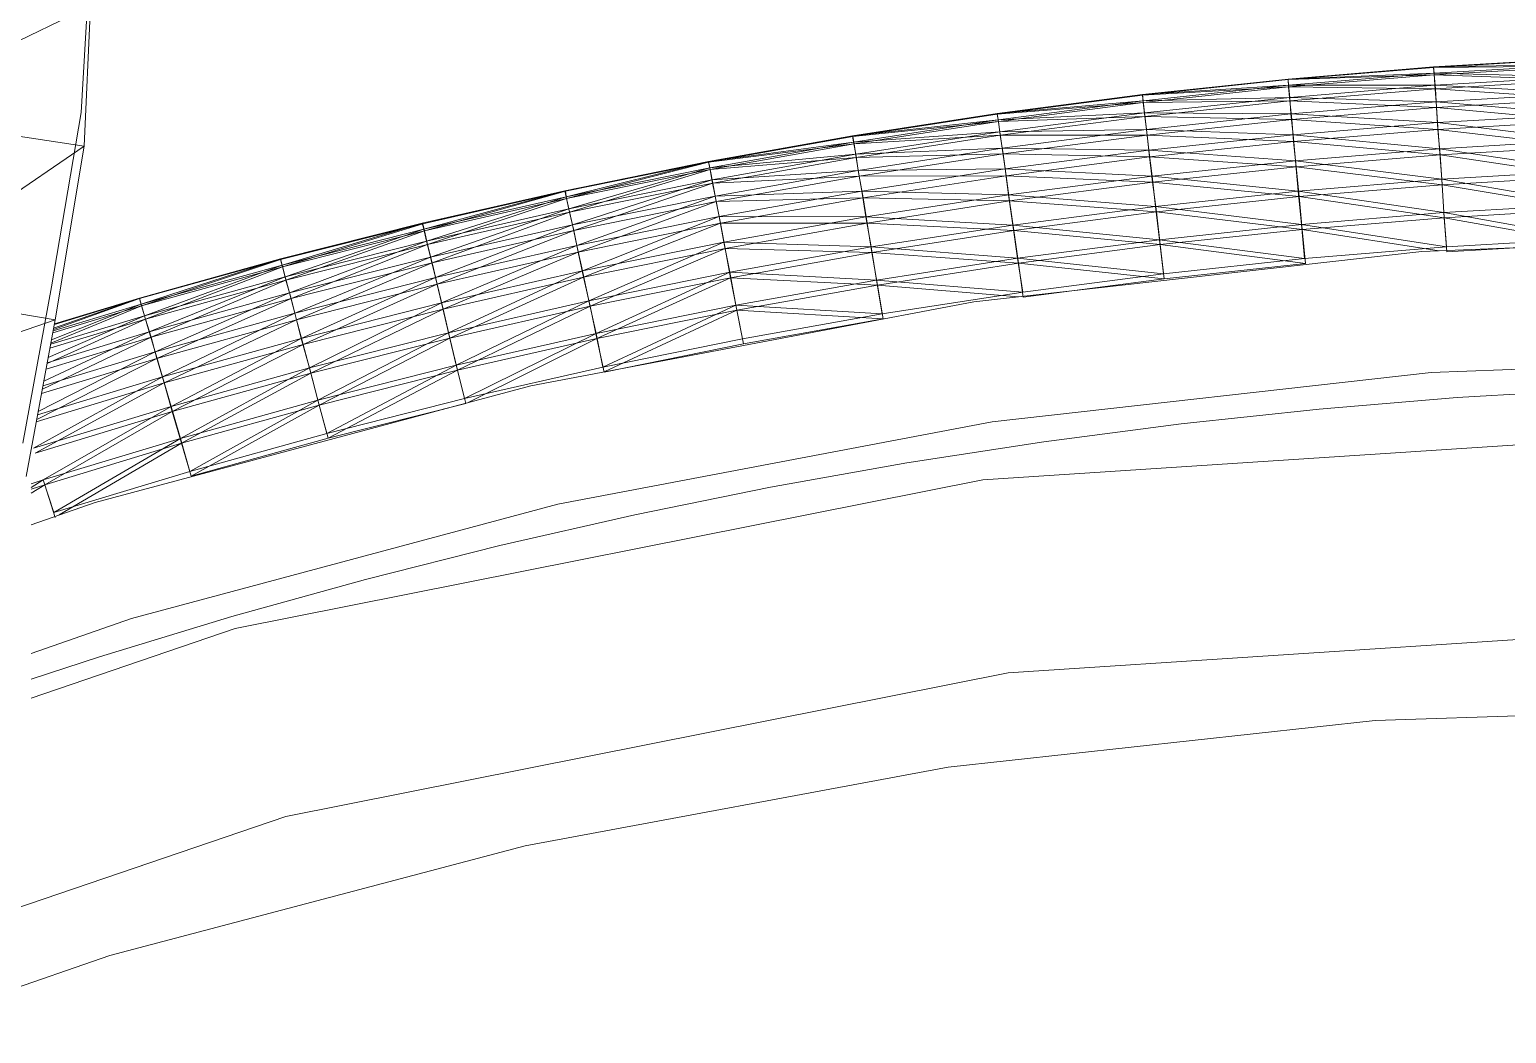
# Model space of a CAD drawing. Header units: millimetres. Extents: x -8546 to 211781, y -3000 to 31870.
# Drawn here: x -4469.49 to -4434.81, y 2778.39 to 2801.96 of the extents above; entities that cross this region are included whole.
import ezdxf

# ---------------------------------------------------------------- set-up
doc = ezdxf.new("R2010")
doc.units = ezdxf.units.MM
doc.layers.add('G-IMPT', color=8, linetype='Continuous', lineweight=9)
doc.layers.add('I-FURN', color=30, linetype='Continuous', lineweight=9)

# ---------------------------------------------------------------- blocks, each defined once
blk = doc.blocks.new('Artificial banana plant 1500mm - Family 4__C1-728657-Begane grond')
at = {"layer": 'G-IMPT'}
for p, q in [((-55.518, 143.131), (-55.328, 146.389)), ((-55.328, 146.389), (-55.518, 143.131)), ((-55.298, 145.626), (-60.558, 143.101)), ((-55.298, 145.626), (-60.558, 143.101)), ((-55.448, 142.346), (-55.298, 145.626)), ((-55.448, 142.346), (-55.298, 145.626)), ((-20.328, 144.407), (-23.758, 144.204)), ((-23.758, 144.204), (-20.328, 144.407)), ((-23.758, 144.192), (-20.328, 144.396)), ((-23.758, 144.204), (-20.328, 144.396)), ((-20.328, 144.396), (-23.758, 144.192)), ((-20.328, 144.396), (-23.758, 144.204)), ((-27.178, 143.919), (-23.758, 144.204)), ((-27.178, 143.919), (-23.758, 144.204)), ((-27.178, 143.919), (-23.758, 144.192)), ((-27.178, 143.907), (-23.758, 144.192)), ((-27.178, 143.907), (-23.758, 144.192)), ((-27.178, 143.919), (-23.758, 144.192)), ((-27.178, 143.919), (-23.748, 144.056)), ((-27.178, 143.919), (-23.748, 144.056)), ((-27.178, 143.907), (-23.748, 144.015)), ((-27.178, 143.907), (-23.748, 144.015)), ((-27.168, 143.772), (-23.748, 144.056)), ((-27.168, 143.772), (-23.748, 144.056)), ((-27.168, 143.732), (-23.748, 144.015)), ((-27.168, 143.732), (-23.748, 144.015)), ((-20.318, 144.26), (-23.758, 144.204)), ((-23.758, 144.204), (-20.318, 144.26)), ((-20.318, 144.219), (-23.758, 144.192)), ((-20.318, 144.219), (-23.758, 144.192)), ((-23.758, 144.192), (-23.758, 144.204)), ((-23.758, 144.204), (-23.748, 144.056)), ((-23.758, 144.192), (-23.758, 144.204)), ((-23.758, 144.204), (-23.748, 144.056)), ((-23.758, 144.192), (-23.748, 144.015)), ((-23.758, 144.192), (-23.748, 144.015)), ((-20.318, 144.26), (-23.748, 144.056)), ((-20.318, 144.26), (-23.748, 144.056)), ((-20.318, 144.219), (-23.748, 144.015)), ((-20.318, 144.219), (-23.748, 144.015)), ((-23.748, 144.056), (-20.308, 143.974)), ((-23.748, 144.056), (-23.728, 143.772)), ((-23.748, 144.056), (-23.728, 143.772)), ((-23.748, 144.056), (-20.308, 143.974)), ((-23.718, 143.69), (-23.748, 144.015)), ((-23.748, 144.015), (-20.298, 143.894)), ((-20.298, 143.894), (-23.748, 144.015)), ((-23.718, 143.69), (-23.748, 144.015)), ((-20.308, 143.974), (-23.728, 143.772)), ((-23.728, 143.772), (-20.308, 143.974)), ((-27.178, 143.919), (-30.598, 143.555)), ((-30.598, 143.555), (-27.178, 143.919)), ((-30.598, 143.543), (-27.178, 143.907)), ((-30.598, 143.555), (-27.178, 143.907)), ((-27.178, 143.907), (-30.598, 143.543)), ((-27.168, 143.772), (-30.598, 143.555)), ((-30.598, 143.555), (-27.168, 143.772)), ((-27.168, 143.732), (-30.598, 143.543)), ((-27.168, 143.732), (-30.598, 143.543)), ((-27.168, 143.772), (-30.578, 143.409)), ((-27.168, 143.772), (-30.578, 143.409)), ((-27.168, 143.732), (-30.578, 143.366)), ((-27.168, 143.732), (-30.578, 143.366)), ((-27.178, 143.919), (-27.168, 143.772)), ((-27.178, 143.919), (-27.178, 143.907)), ((-27.178, 143.907), (-27.178, 143.919)), ((-27.168, 143.772), (-27.178, 143.919)), ((-27.168, 143.732), (-27.178, 143.907)), ((-27.168, 143.732), (-27.178, 143.907)), ((-27.168, 143.772), (-27.138, 143.488)), ((-27.168, 143.772), (-23.728, 143.772)), ((-27.168, 143.772), (-27.138, 143.488)), ((-27.168, 143.772), (-23.728, 143.772)), ((-27.168, 143.732), (-27.138, 143.407)), ((-27.168, 143.732), (-23.718, 143.69)), ((-27.138, 143.407), (-27.168, 143.732)), ((-27.168, 143.732), (-23.718, 143.69)), ((-27.138, 143.488), (-23.728, 143.772)), ((-27.138, 143.488), (-23.728, 143.772)), ((-27.138, 143.407), (-23.718, 143.69)), ((-27.138, 143.407), (-23.718, 143.69)), ((-20.288, 143.586), (-23.728, 143.772)), ((-23.728, 143.772), (-23.698, 143.384)), ((-23.728, 143.772), (-20.288, 143.586)), ((-23.728, 143.772), (-23.698, 143.384)), ((-23.718, 143.69), (-20.298, 143.894)), ((-20.298, 143.894), (-23.718, 143.69)), ((-20.278, 143.451), (-23.718, 143.69)), ((-23.718, 143.69), (-23.688, 143.249)), ((-20.278, 143.451), (-23.718, 143.69)), ((-23.718, 143.69), (-23.688, 143.249)), ((-20.288, 143.586), (-23.698, 143.384)), ((-20.288, 143.586), (-23.698, 143.384)), ((-34.008, 143.109), (-30.598, 143.555)), ((-34.008, 143.109), (-30.598, 143.555)), ((-34.008, 143.109), (-30.598, 143.543)), ((-34.008, 143.097), (-30.598, 143.543)), ((-34.008, 143.097), (-30.598, 143.543)), ((-34.008, 143.109), (-30.578, 143.409)), ((-34.008, 143.097), (-30.578, 143.366)), ((-34.008, 143.097), (-30.578, 143.366)), ((-33.988, 142.964), (-30.578, 143.409)), ((-33.988, 142.964), (-30.578, 143.409)), ((-33.978, 142.922), (-30.578, 143.366)), ((-33.978, 142.922), (-30.578, 143.366)), ((-30.598, 143.543), (-30.598, 143.555)), ((-30.598, 143.555), (-30.578, 143.409)), ((-30.598, 143.543), (-30.598, 143.555)), ((-30.598, 143.555), (-30.578, 143.409)), ((-30.598, 143.543), (-30.578, 143.366)), ((-30.598, 143.543), (-30.578, 143.366)), ((-30.578, 143.409), (-27.138, 143.488)), ((-30.578, 143.409), (-27.138, 143.488)), ((-30.578, 143.409), (-30.548, 143.124)), ((-30.578, 143.409), (-30.548, 143.124)), ((-30.578, 143.366), (-27.138, 143.407)), ((-27.138, 143.407), (-30.578, 143.366)), ((-30.538, 143.043), (-30.578, 143.366)), ((-30.538, 143.043), (-30.578, 143.366)), ((-27.138, 143.488), (-30.548, 143.124)), ((-30.548, 143.124), (-27.138, 143.488)), ((-30.538, 143.043), (-27.138, 143.407)), ((-27.138, 143.407), (-30.538, 143.043)), ((-27.138, 143.488), (-27.108, 143.101)), ((-27.138, 143.488), (-23.698, 143.384)), ((-27.108, 143.101), (-27.138, 143.488)), ((-27.138, 143.488), (-23.698, 143.384)), ((-27.088, 142.967), (-27.138, 143.407)), ((-27.138, 143.407), (-23.688, 143.249)), ((-27.088, 142.967), (-27.138, 143.407)), ((-27.138, 143.407), (-23.688, 143.249)), ((-27.108, 143.101), (-23.698, 143.384)), ((-27.108, 143.101), (-23.698, 143.384)), ((-27.088, 142.967), (-23.688, 143.249)), ((-27.088, 142.967), (-23.688, 143.249)), ((-23.698, 143.384), (-23.668, 142.895)), ((-23.698, 143.384), (-20.268, 143.097)), ((-23.698, 143.384), (-23.668, 142.895)), ((-23.698, 143.384), (-20.268, 143.097)), ((-20.278, 143.451), (-23.688, 143.249)), ((-20.278, 143.451), (-23.688, 143.249)), ((-23.658, 142.733), (-23.688, 143.249)), ((-23.688, 143.249), (-20.258, 142.934)), ((-20.258, 142.934), (-23.688, 143.249)), ((-23.658, 142.733), (-23.688, 143.249)), ((-55.448, 142.346), (-60.558, 143.101)), ((-55.448, 142.346), (-60.558, 143.101)), ((-56.218, 139.044), (-55.518, 143.131)), ((-55.518, 143.131), (-56.218, 139.044)), ((-34.008, 143.109), (-37.408, 142.585)), ((-37.408, 142.585), (-34.008, 143.109)), ((-37.408, 142.585), (-34.008, 143.097)), ((-34.008, 143.097), (-37.408, 142.585)), ((-33.988, 142.964), (-37.408, 142.585)), ((-37.408, 142.585), (-33.988, 142.964)), ((-37.398, 142.572), (-34.008, 143.097)), ((-34.008, 143.097), (-37.398, 142.572)), ((-33.978, 142.922), (-37.398, 142.572)), ((-33.978, 142.922), (-37.398, 142.572)), ((-33.988, 142.964), (-37.378, 142.439)), ((-33.988, 142.964), (-37.378, 142.439)), ((-33.978, 142.922), (-37.368, 142.399)), ((-33.978, 142.922), (-37.368, 142.399)), ((-34.008, 143.109), (-33.988, 142.964)), ((-34.008, 143.109), (-34.008, 143.097)), ((-34.008, 143.097), (-34.008, 143.109)), ((-33.988, 142.964), (-34.008, 143.109)), ((-33.978, 142.922), (-34.008, 143.097)), ((-33.978, 142.922), (-34.008, 143.097)), ((-33.988, 142.964), (-30.548, 143.124)), ((-33.988, 142.964), (-30.548, 143.124)), ((-33.988, 142.964), (-33.948, 142.68)), ((-33.988, 142.964), (-33.948, 142.68)), ((-33.978, 142.922), (-30.538, 143.043)), ((-33.978, 142.922), (-30.538, 143.043)), ((-33.978, 142.922), (-33.938, 142.601)), ((-33.938, 142.601), (-33.978, 142.922)), ((-33.948, 142.68), (-30.548, 143.124)), ((-33.948, 142.68), (-30.548, 143.124)), ((-33.938, 142.601), (-30.538, 143.043)), ((-33.938, 142.601), (-30.538, 143.043)), ((-27.108, 143.101), (-30.548, 143.124)), ((-30.548, 143.124), (-30.498, 142.738)), ((-30.548, 143.124), (-27.108, 143.101)), ((-30.548, 143.124), (-30.498, 142.738)), ((-27.088, 142.967), (-30.538, 143.043)), ((-30.538, 143.043), (-30.488, 142.605)), ((-27.088, 142.967), (-30.538, 143.043)), ((-30.538, 143.043), (-30.488, 142.605)), ((-27.108, 143.101), (-30.498, 142.738)), ((-27.108, 143.101), (-30.498, 142.738)), ((-27.088, 142.967), (-30.488, 142.605)), ((-27.088, 142.967), (-30.488, 142.605)), ((-27.108, 143.101), (-27.058, 142.612)), ((-27.108, 143.101), (-23.668, 142.895)), ((-27.108, 143.101), (-27.058, 142.612)), ((-27.108, 143.101), (-23.668, 142.895)), ((-27.088, 142.967), (-27.048, 142.451)), ((-27.088, 142.967), (-23.658, 142.733)), ((-27.048, 142.451), (-27.088, 142.967)), ((-27.088, 142.967), (-23.658, 142.733)), ((-27.058, 142.612), (-23.668, 142.895)), ((-27.058, 142.612), (-23.668, 142.895)), ((-23.668, 142.895), (-20.268, 143.097)), ((-23.668, 142.895), (-20.268, 143.097)), ((-20.238, 142.482), (-23.668, 142.895)), ((-23.668, 142.895), (-23.618, 142.282)), ((-20.238, 142.482), (-23.668, 142.895)), ((-23.618, 142.282), (-23.668, 142.895)), ((-23.658, 142.733), (-20.258, 142.934)), ((-20.258, 142.934), (-23.658, 142.733)), ((-40.788, 141.98), (-37.408, 142.585)), ((-40.788, 141.98), (-37.408, 142.585)), ((-40.788, 141.968), (-37.398, 142.572)), ((-40.788, 141.98), (-37.398, 142.572)), ((-40.788, 141.968), (-37.398, 142.572)), ((-40.788, 141.98), (-37.398, 142.572)), ((-37.398, 142.572), (-37.408, 142.585)), ((-37.408, 142.585), (-37.378, 142.439)), ((-37.398, 142.572), (-37.408, 142.585)), ((-37.408, 142.585), (-37.378, 142.439)), ((-37.398, 142.572), (-37.368, 142.399)), ((-37.398, 142.572), (-37.368, 142.399)), ((-37.378, 142.439), (-33.948, 142.68)), ((-37.378, 142.439), (-33.948, 142.68)), ((-37.368, 142.399), (-33.938, 142.601)), ((-33.938, 142.601), (-37.368, 142.399)), ((-33.948, 142.68), (-37.328, 142.157)), ((-37.328, 142.157), (-33.948, 142.68)), ((-37.318, 142.078), (-33.938, 142.601)), ((-33.938, 142.601), (-37.318, 142.078)), ((-33.948, 142.68), (-30.498, 142.738)), ((-33.948, 142.68), (-30.498, 142.738)), ((-33.948, 142.68), (-33.888, 142.296)), ((-33.888, 142.296), (-33.948, 142.68)), ((-33.938, 142.601), (-30.488, 142.605)), ((-33.938, 142.601), (-30.488, 142.605)), ((-33.868, 142.162), (-33.938, 142.601)), ((-33.868, 142.162), (-33.938, 142.601)), ((-33.888, 142.296), (-30.498, 142.738)), ((-33.888, 142.296), (-30.498, 142.738)), ((-33.868, 142.162), (-30.488, 142.605)), ((-33.868, 142.162), (-30.488, 142.605)), ((-30.498, 142.738), (-30.448, 142.251)), ((-30.498, 142.738), (-27.058, 142.612)), ((-30.498, 142.738), (-30.448, 142.251)), ((-30.498, 142.738), (-27.058, 142.612)), ((-30.428, 142.089), (-30.488, 142.605)), ((-30.488, 142.605), (-27.048, 142.451)), ((-27.048, 142.451), (-30.488, 142.605)), ((-30.428, 142.089), (-30.488, 142.605)), ((-30.448, 142.251), (-27.058, 142.612)), ((-30.448, 142.251), (-27.058, 142.612)), ((-26.998, 142.002), (-27.058, 142.612)), ((-27.058, 142.612), (-23.618, 142.282)), ((-26.998, 142.002), (-27.058, 142.612)), ((-27.058, 142.612), (-23.618, 142.282)), ((-27.048, 142.451), (-23.658, 142.733)), ((-27.048, 142.451), (-23.658, 142.733)), ((-20.228, 142.336), (-23.658, 142.733)), ((-23.658, 142.733), (-23.608, 142.136)), ((-20.228, 142.336), (-23.658, 142.733)), ((-23.658, 142.733), (-23.608, 142.136)), ((-55.448, 142.346), (-60.378, 138.988)), ((-55.448, 142.346), (-60.378, 138.988)), ((-56.128, 138.265), (-55.448, 142.346)), ((-56.128, 138.265), (-55.448, 142.346)), ((-40.788, 141.98), (-37.378, 142.439)), ((-40.788, 141.98), (-37.378, 142.439)), ((-40.788, 141.968), (-37.368, 142.399)), ((-40.788, 141.968), (-37.368, 142.399)), ((-40.758, 141.835), (-37.378, 142.439)), ((-40.758, 141.835), (-37.378, 142.439)), ((-40.748, 141.795), (-37.368, 142.399)), ((-40.748, 141.795), (-37.368, 142.399)), ((-37.378, 142.439), (-37.328, 142.157)), ((-37.378, 142.439), (-37.328, 142.157)), ((-37.318, 142.078), (-37.368, 142.399)), ((-37.318, 142.078), (-37.368, 142.399)), ((-33.888, 142.296), (-37.328, 142.157)), ((-37.328, 142.157), (-33.888, 142.296)), ((-33.888, 142.296), (-37.268, 141.775)), ((-33.888, 142.296), (-37.268, 141.775)), ((-33.888, 142.296), (-33.818, 141.811)), ((-33.888, 142.296), (-30.448, 142.251)), ((-33.888, 142.296), (-33.818, 141.811)), ((-33.888, 142.296), (-30.448, 142.251)), ((-33.818, 141.811), (-30.448, 142.251)), ((-33.818, 141.811), (-30.448, 142.251)), ((-26.998, 142.002), (-30.448, 142.251)), ((-30.448, 142.251), (-30.368, 141.641)), ((-26.998, 142.002), (-30.448, 142.251)), ((-30.368, 141.641), (-30.448, 142.251)), ((-30.428, 142.089), (-27.048, 142.451)), ((-27.048, 142.451), (-30.428, 142.089)), ((-26.988, 141.854), (-27.048, 142.451)), ((-27.048, 142.451), (-23.608, 142.136)), ((-26.988, 141.854), (-27.048, 142.451)), ((-27.048, 142.451), (-23.608, 142.136)), ((-26.998, 142.002), (-23.618, 142.282)), ((-26.998, 142.002), (-23.618, 142.282)), ((-20.238, 142.482), (-23.618, 142.282)), ((-20.238, 142.482), (-23.618, 142.282)), ((-23.618, 142.282), (-23.568, 141.566)), ((-23.618, 142.282), (-20.198, 141.766)), ((-23.618, 142.282), (-23.568, 141.566)), ((-23.618, 142.282), (-20.198, 141.766)), ((-20.228, 142.336), (-23.608, 142.136)), ((-20.228, 142.336), (-23.608, 142.136)), ((-40.788, 141.98), (-44.158, 141.297)), ((-40.788, 141.98), (-44.158, 141.297)), ((-40.788, 141.968), (-44.158, 141.297)), ((-40.788, 141.968), (-44.158, 141.297)), ((-40.788, 141.968), (-44.148, 141.286)), ((-40.788, 141.968), (-44.148, 141.286)), ((-40.788, 141.98), (-44.128, 141.153)), ((-40.788, 141.98), (-44.128, 141.153)), ((-40.788, 141.968), (-44.118, 141.113)), ((-44.118, 141.113), (-40.788, 141.968)), ((-40.788, 141.968), (-40.788, 141.98)), ((-40.788, 141.98), (-40.758, 141.835)), ((-40.788, 141.968), (-40.788, 141.98)), ((-40.788, 141.98), (-40.758, 141.835)), ((-40.748, 141.795), (-40.788, 141.968)), ((-40.788, 141.968), (-40.748, 141.795)), ((-40.758, 141.835), (-37.328, 142.157)), ((-40.758, 141.835), (-37.328, 142.157)), ((-40.748, 141.795), (-37.318, 142.078)), ((-40.748, 141.795), (-37.318, 142.078)), ((-40.708, 141.555), (-37.328, 142.157)), ((-40.708, 141.555), (-37.328, 142.157)), ((-40.688, 141.475), (-37.318, 142.078)), ((-40.688, 141.475), (-37.318, 142.078)), ((-37.328, 142.157), (-37.268, 141.775)), ((-37.328, 142.157), (-37.268, 141.775)), ((-33.868, 142.162), (-37.318, 142.078)), ((-33.868, 142.162), (-37.318, 142.078)), ((-37.318, 142.078), (-37.248, 141.641)), ((-37.318, 142.078), (-37.248, 141.641)), ((-33.868, 142.162), (-37.248, 141.641)), ((-33.868, 142.162), (-37.248, 141.641)), ((-33.868, 142.162), (-33.798, 141.649)), ((-33.868, 142.162), (-30.428, 142.089)), ((-33.798, 141.649), (-33.868, 142.162)), ((-33.868, 142.162), (-30.428, 142.089)), ((-33.798, 141.649), (-30.428, 142.089)), ((-33.798, 141.649), (-30.428, 142.089)), ((-26.988, 141.854), (-30.428, 142.089)), ((-30.428, 142.089), (-30.358, 141.495)), ((-26.988, 141.854), (-30.428, 142.089)), ((-30.428, 142.089), (-30.358, 141.495)), ((-26.998, 142.002), (-30.368, 141.641)), ((-26.998, 142.002), (-30.368, 141.641)), ((-26.988, 141.854), (-30.358, 141.495)), ((-26.988, 141.854), (-30.358, 141.495)), ((-26.998, 142.002), (-26.938, 141.286)), ((-26.998, 142.002), (-23.568, 141.566)), ((-26.998, 142.002), (-26.938, 141.286)), ((-26.998, 142.002), (-23.568, 141.566)), ((-26.988, 141.854), (-23.608, 142.136)), ((-26.988, 141.854), (-23.608, 142.136)), ((-26.988, 141.854), (-26.918, 141.158)), ((-26.988, 141.854), (-23.558, 141.436)), ((-26.918, 141.158), (-26.988, 141.854)), ((-26.988, 141.854), (-23.558, 141.436)), ((-23.558, 141.436), (-23.608, 142.136)), ((-23.608, 142.136), (-20.198, 141.636)), ((-20.198, 141.636), (-23.608, 142.136)), ((-23.558, 141.436), (-23.608, 142.136)), ((-44.128, 141.153), (-40.758, 141.835)), ((-40.758, 141.835), (-44.128, 141.153)), ((-40.748, 141.795), (-44.118, 141.113)), ((-44.118, 141.113), (-40.748, 141.795)), ((-44.068, 140.873), (-40.758, 141.835)), ((-40.758, 141.835), (-44.068, 140.873)), ((-40.708, 141.555), (-44.068, 140.873)), ((-40.708, 141.555), (-44.068, 140.873)), ((-44.048, 140.794), (-40.748, 141.795)), ((-44.048, 140.794), (-40.748, 141.795)), ((-40.708, 141.555), (-43.978, 140.494)), ((-40.708, 141.555), (-43.978, 140.494)), ((-40.708, 141.555), (-40.758, 141.835)), ((-40.758, 141.835), (-40.708, 141.555)), ((-40.688, 141.475), (-40.748, 141.795)), ((-40.688, 141.475), (-40.748, 141.795)), ((-40.708, 141.555), (-37.268, 141.775)), ((-40.708, 141.555), (-37.268, 141.775)), ((-40.708, 141.555), (-40.628, 141.173)), ((-40.708, 141.555), (-40.628, 141.173)), ((-40.688, 141.475), (-37.248, 141.641)), ((-40.688, 141.475), (-37.248, 141.641)), ((-40.628, 141.173), (-37.268, 141.775)), ((-40.628, 141.173), (-37.268, 141.775)), ((-40.608, 141.041), (-37.248, 141.641)), ((-40.608, 141.041), (-37.248, 141.641)), ((-37.268, 141.775), (-33.818, 141.811)), ((-37.268, 141.775), (-33.818, 141.811)), ((-37.268, 141.775), (-37.188, 141.29)), ((-37.268, 141.775), (-37.188, 141.29)), ((-37.248, 141.641), (-33.798, 141.649)), ((-33.798, 141.649), (-37.248, 141.641)), ((-37.158, 141.129), (-37.248, 141.641)), ((-37.158, 141.129), (-37.248, 141.641)), ((-37.188, 141.29), (-33.818, 141.811)), ((-37.188, 141.29), (-33.818, 141.811)), ((-37.158, 141.129), (-33.798, 141.649)), ((-33.798, 141.649), (-37.158, 141.129)), ((-33.738, 141.203), (-33.818, 141.811)), ((-33.818, 141.811), (-30.368, 141.641)), ((-33.738, 141.203), (-33.818, 141.811)), ((-33.818, 141.811), (-30.368, 141.641)), ((-33.718, 141.057), (-33.798, 141.649)), ((-33.798, 141.649), (-30.358, 141.495)), ((-33.718, 141.057), (-33.798, 141.649)), ((-33.798, 141.649), (-30.358, 141.495)), ((-33.738, 141.203), (-30.368, 141.641)), ((-33.738, 141.203), (-30.368, 141.641)), ((-30.368, 141.641), (-30.288, 140.929)), ((-30.368, 141.641), (-26.938, 141.286)), ((-30.368, 141.641), (-30.288, 140.929)), ((-30.368, 141.641), (-26.938, 141.286)), ((-26.938, 141.286), (-23.568, 141.566)), ((-26.938, 141.286), (-23.568, 141.566)), ((-23.568, 141.566), (-20.198, 141.766)), ((-23.568, 141.566), (-20.198, 141.766)), ((-20.168, 140.981), (-23.568, 141.566)), ((-23.568, 141.566), (-23.518, 140.783)), ((-20.168, 140.981), (-23.568, 141.566)), ((-23.518, 140.783), (-23.568, 141.566)), ((-23.558, 141.436), (-20.198, 141.636)), ((-20.198, 141.636), (-23.558, 141.436)), ((-47.508, 140.536), (-44.158, 141.297)), ((-47.508, 140.536), (-44.158, 141.297)), ((-47.498, 140.523), (-44.158, 141.297)), ((-47.498, 140.523), (-44.158, 141.297)), ((-47.498, 140.523), (-44.148, 141.286)), ((-47.498, 140.523), (-44.148, 141.286)), ((-47.468, 140.392), (-44.158, 141.297)), ((-47.468, 140.392), (-44.158, 141.297)), ((-47.458, 140.352), (-44.148, 141.286)), ((-47.458, 140.352), (-44.148, 141.286)), ((-44.148, 141.286), (-44.158, 141.297)), ((-44.128, 141.153), (-44.158, 141.297)), ((-44.148, 141.286), (-44.158, 141.297)), ((-44.128, 141.153), (-44.158, 141.297)), ((-44.118, 141.113), (-44.148, 141.286)), ((-44.118, 141.113), (-44.148, 141.286)), ((-40.688, 141.475), (-44.048, 140.794)), ((-40.688, 141.475), (-44.048, 140.794)), ((-43.978, 140.494), (-40.628, 141.173)), ((-40.628, 141.173), (-43.978, 140.494)), ((-40.688, 141.475), (-43.948, 140.362)), ((-43.948, 140.362), (-40.688, 141.475)), ((-43.878, 140.015), (-40.628, 141.173)), ((-40.628, 141.173), (-43.878, 140.015)), ((-40.608, 141.041), (-40.688, 141.475)), ((-40.688, 141.475), (-40.608, 141.041)), ((-40.628, 141.173), (-37.188, 141.29)), ((-40.628, 141.173), (-37.188, 141.29)), ((-40.538, 140.691), (-40.628, 141.173)), ((-40.628, 141.173), (-40.538, 140.691)), ((-40.538, 140.691), (-37.188, 141.29)), ((-40.538, 140.691), (-37.188, 141.29)), ((-33.738, 141.203), (-37.188, 141.29)), ((-37.188, 141.29), (-37.088, 140.684)), ((-33.738, 141.203), (-37.188, 141.29)), ((-37.088, 140.684), (-37.188, 141.29)), ((-33.738, 141.203), (-37.088, 140.684)), ((-33.738, 141.203), (-37.088, 140.684)), ((-33.738, 141.203), (-33.638, 140.491)), ((-33.738, 141.203), (-30.288, 140.929)), ((-33.738, 141.203), (-33.638, 140.491)), ((-33.738, 141.203), (-30.288, 140.929)), ((-33.718, 141.057), (-30.358, 141.495)), ((-33.718, 141.057), (-30.358, 141.495)), ((-30.268, 140.799), (-30.358, 141.495)), ((-30.358, 141.495), (-26.918, 141.158)), ((-26.918, 141.158), (-30.358, 141.495)), ((-30.268, 140.799), (-30.358, 141.495)), ((-30.288, 140.929), (-26.938, 141.286)), ((-30.288, 140.929), (-26.938, 141.286)), ((-26.858, 140.505), (-26.938, 141.286)), ((-26.938, 141.286), (-23.518, 140.783)), ((-26.858, 140.505), (-26.938, 141.286)), ((-26.938, 141.286), (-23.518, 140.783)), ((-26.918, 141.158), (-23.558, 141.436)), ((-26.918, 141.158), (-23.558, 141.436)), ((-20.158, 140.862), (-23.558, 141.436)), ((-23.558, 141.436), (-23.508, 140.664)), ((-20.158, 140.862), (-23.558, 141.436)), ((-23.558, 141.436), (-23.508, 140.664)), ((-47.468, 140.392), (-44.128, 141.153)), ((-47.468, 140.392), (-44.128, 141.153)), ((-47.458, 140.352), (-44.118, 141.113)), ((-47.458, 140.352), (-44.118, 141.113)), ((-47.408, 140.114), (-44.128, 141.153)), ((-47.408, 140.114), (-44.128, 141.153)), ((-47.408, 140.114), (-44.068, 140.873)), ((-47.408, 140.114), (-44.068, 140.873)), ((-47.388, 140.034), (-44.118, 141.113)), ((-47.388, 140.034), (-44.118, 141.113)), ((-47.318, 139.737), (-44.068, 140.873)), ((-47.318, 139.737), (-44.068, 140.873)), ((-44.128, 141.153), (-44.068, 140.873)), ((-44.128, 141.153), (-44.068, 140.873)), ((-44.048, 140.794), (-44.118, 141.113)), ((-44.048, 140.794), (-44.118, 141.113)), ((-43.978, 140.494), (-44.068, 140.873)), ((-43.978, 140.494), (-44.068, 140.873)), ((-40.608, 141.041), (-43.948, 140.362)), ((-43.948, 140.362), (-40.608, 141.041)), ((-43.848, 139.856), (-40.608, 141.041)), ((-43.848, 139.856), (-40.608, 141.041)), ((-40.608, 141.041), (-37.158, 141.129)), ((-40.608, 141.041), (-37.158, 141.129)), ((-40.508, 140.532), (-40.608, 141.041)), ((-40.508, 140.532), (-40.608, 141.041)), ((-40.508, 140.532), (-37.158, 141.129)), ((-40.508, 140.532), (-37.158, 141.129)), ((-33.718, 141.057), (-37.158, 141.129)), ((-37.158, 141.129), (-37.058, 140.539)), ((-33.718, 141.057), (-37.158, 141.129)), ((-37.158, 141.129), (-37.058, 140.539)), ((-33.718, 141.057), (-37.058, 140.539)), ((-33.718, 141.057), (-37.058, 140.539)), ((-33.718, 141.057), (-33.618, 140.362)), ((-33.718, 141.057), (-30.268, 140.799)), ((-33.618, 140.362), (-33.718, 141.057)), ((-33.718, 141.057), (-30.268, 140.799)), ((-33.638, 140.491), (-30.288, 140.929)), ((-33.638, 140.491), (-30.288, 140.929)), ((-26.858, 140.505), (-30.288, 140.929)), ((-30.288, 140.929), (-30.198, 140.148)), ((-26.858, 140.505), (-30.288, 140.929)), ((-30.198, 140.148), (-30.288, 140.929)), ((-30.268, 140.799), (-26.918, 141.158)), ((-26.918, 141.158), (-30.268, 140.799)), ((-26.848, 140.386), (-26.918, 141.158)), ((-26.918, 141.158), (-23.508, 140.664)), ((-26.848, 140.386), (-26.918, 141.158)), ((-26.918, 141.158), (-23.508, 140.664)), ((-20.168, 140.981), (-23.518, 140.783)), ((-20.168, 140.981), (-23.518, 140.783)), ((-20.158, 140.862), (-23.508, 140.664)), ((-20.158, 140.862), (-23.508, 140.664)), ((-47.508, 140.536), (-50.838, 139.695)), ((-47.508, 140.536), (-50.838, 139.695)), ((-50.838, 139.683), (-47.508, 140.536)), ((-50.838, 139.683), (-47.508, 140.536)), ((-47.498, 140.523), (-50.838, 139.683)), ((-47.498, 140.523), (-50.838, 139.683)), ((-47.508, 140.536), (-50.798, 139.553)), ((-47.508, 140.536), (-50.798, 139.553)), ((-47.498, 140.523), (-50.788, 139.513)), ((-50.788, 139.513), (-47.498, 140.523)), ((-47.498, 140.523), (-47.508, 140.536)), ((-47.508, 140.536), (-47.468, 140.392)), ((-47.498, 140.523), (-47.508, 140.536)), ((-47.508, 140.536), (-47.468, 140.392)), ((-47.458, 140.352), (-47.498, 140.523)), ((-47.498, 140.523), (-47.458, 140.352)), ((-47.388, 140.034), (-44.048, 140.794)), ((-47.388, 140.034), (-44.048, 140.794)), ((-47.318, 139.737), (-43.978, 140.494)), ((-47.318, 139.737), (-43.978, 140.494)), ((-47.278, 139.605), (-44.048, 140.794)), ((-47.278, 139.605), (-44.048, 140.794)), ((-47.198, 139.259), (-43.978, 140.494)), ((-47.198, 139.259), (-43.978, 140.494)), ((-43.948, 140.362), (-44.048, 140.794)), ((-43.948, 140.362), (-44.048, 140.794)), ((-43.978, 140.494), (-43.878, 140.015)), ((-43.978, 140.494), (-43.878, 140.015)), ((-40.538, 140.691), (-43.878, 140.015)), ((-40.538, 140.691), (-43.878, 140.015)), ((-40.508, 140.532), (-43.848, 139.856)), ((-40.508, 140.532), (-43.848, 139.856)), ((-40.538, 140.691), (-43.748, 139.414)), ((-43.748, 139.414), (-40.538, 140.691)), ((-40.508, 140.532), (-43.718, 139.269)), ((-40.508, 140.532), (-43.718, 139.269)), ((-40.538, 140.691), (-40.428, 140.087)), ((-40.538, 140.691), (-37.088, 140.684)), ((-40.428, 140.087), (-40.538, 140.691)), ((-40.538, 140.691), (-37.088, 140.684)), ((-40.508, 140.532), (-37.058, 140.539)), ((-40.508, 140.532), (-37.058, 140.539)), ((-40.398, 139.943), (-40.508, 140.532)), ((-40.508, 140.532), (-40.398, 139.943)), ((-40.428, 140.087), (-37.088, 140.684)), ((-40.428, 140.087), (-37.088, 140.684)), ((-40.398, 139.943), (-37.058, 140.539)), ((-40.398, 139.943), (-37.058, 140.539)), ((-37.088, 140.684), (-36.968, 139.977)), ((-37.088, 140.684), (-33.638, 140.491)), ((-37.088, 140.684), (-36.968, 139.977)), ((-37.088, 140.684), (-33.638, 140.491)), ((-36.948, 139.847), (-37.058, 140.539)), ((-37.058, 140.539), (-33.618, 140.362)), ((-33.618, 140.362), (-37.058, 140.539)), ((-36.948, 139.847), (-37.058, 140.539)), ((-36.968, 139.977), (-33.638, 140.491)), ((-36.968, 139.977), (-33.638, 140.491)), ((-33.528, 139.715), (-33.638, 140.491)), ((-33.638, 140.491), (-30.198, 140.148)), ((-33.528, 139.715), (-33.638, 140.491)), ((-33.638, 140.491), (-30.198, 140.148)), ((-33.618, 140.362), (-30.268, 140.799)), ((-33.618, 140.362), (-30.268, 140.799)), ((-26.848, 140.386), (-30.268, 140.799)), ((-30.268, 140.799), (-30.178, 140.031)), ((-26.848, 140.386), (-30.268, 140.799)), ((-30.268, 140.799), (-30.178, 140.031)), ((-26.858, 140.505), (-30.198, 140.148)), ((-26.858, 140.505), (-30.198, 140.148)), ((-26.858, 140.505), (-23.518, 140.783)), ((-26.858, 140.505), (-23.518, 140.783)), ((-26.858, 140.505), (-26.788, 139.703)), ((-26.858, 140.505), (-23.458, 139.979)), ((-26.858, 140.505), (-26.788, 139.703)), ((-26.858, 140.505), (-23.458, 139.979)), ((-26.848, 140.386), (-23.508, 140.664)), ((-26.848, 140.386), (-23.508, 140.664)), ((-23.518, 140.783), (-23.458, 139.979)), ((-23.518, 140.783), (-20.128, 140.177)), ((-23.518, 140.783), (-23.458, 139.979)), ((-23.518, 140.783), (-20.128, 140.177)), ((-23.448, 139.861), (-23.508, 140.664)), ((-23.508, 140.664), (-20.118, 140.058)), ((-20.118, 140.058), (-23.508, 140.664)), ((-23.448, 139.861), (-23.508, 140.664)), ((-50.798, 139.553), (-47.468, 140.392)), ((-47.468, 140.392), (-50.798, 139.553)), ((-47.458, 140.352), (-50.788, 139.513)), ((-50.788, 139.513), (-47.458, 140.352)), ((-50.728, 139.277), (-47.468, 140.392)), ((-47.468, 140.392), (-50.728, 139.277)), ((-50.708, 139.197), (-47.458, 140.352)), ((-50.708, 139.197), (-47.458, 140.352)), ((-47.408, 140.114), (-47.468, 140.392)), ((-47.468, 140.392), (-47.408, 140.114)), ((-47.388, 140.034), (-47.458, 140.352)), ((-47.388, 140.034), (-47.458, 140.352)), ((-47.278, 139.605), (-43.948, 140.362)), ((-47.278, 139.605), (-43.948, 140.362)), ((-47.158, 139.102), (-43.948, 140.362)), ((-47.158, 139.102), (-43.948, 140.362)), ((-43.848, 139.856), (-43.948, 140.362)), ((-43.848, 139.856), (-43.948, 140.362)), ((-36.948, 139.847), (-33.618, 140.362)), ((-33.618, 140.362), (-36.948, 139.847)), ((-33.508, 139.596), (-33.618, 140.362)), ((-33.618, 140.362), (-30.178, 140.031)), ((-33.508, 139.596), (-33.618, 140.362)), ((-33.618, 140.362), (-30.178, 140.031)), ((-33.528, 139.715), (-30.198, 140.148)), ((-33.528, 139.715), (-30.198, 140.148)), ((-30.198, 140.148), (-30.098, 139.349)), ((-30.198, 140.148), (-26.788, 139.703)), ((-30.198, 140.148), (-30.098, 139.349)), ((-30.198, 140.148), (-26.788, 139.703)), ((-26.848, 140.386), (-30.178, 140.031)), ((-26.848, 140.386), (-30.178, 140.031)), ((-26.848, 140.386), (-26.768, 139.585)), ((-26.848, 140.386), (-23.631, 139.89)), ((-26.768, 139.585), (-26.848, 140.386)), ((-26.848, 140.386), (-23.631, 139.89)), ((-24.038, 139.874), (-13.458, 140.27)), ((-23.458, 139.979), (-20.128, 140.177)), ((-23.458, 139.979), (-20.128, 140.177)), ((-47.408, 140.114), (-50.728, 139.277)), ((-47.408, 140.114), (-50.728, 139.277)), ((-47.388, 140.034), (-50.708, 139.197)), ((-47.388, 140.034), (-50.708, 139.197)), ((-47.408, 140.114), (-50.628, 138.9)), ((-47.408, 140.114), (-50.628, 138.9)), ((-47.388, 140.034), (-50.588, 138.77)), ((-50.588, 138.77), (-47.388, 140.034)), ((-47.408, 140.114), (-47.318, 139.737)), ((-47.408, 140.114), (-47.318, 139.737)), ((-47.278, 139.605), (-47.388, 140.034)), ((-47.388, 140.034), (-47.278, 139.605)), ((-47.198, 139.259), (-43.878, 140.015)), ((-47.198, 139.259), (-43.878, 140.015)), ((-47.158, 139.102), (-43.848, 139.856)), ((-47.158, 139.102), (-43.848, 139.856)), ((-47.058, 138.662), (-43.878, 140.015)), ((-47.058, 138.662), (-43.878, 140.015)), ((-47.018, 138.518), (-43.848, 139.856)), ((-47.018, 138.518), (-43.848, 139.856)), ((-43.748, 139.414), (-43.878, 140.015)), ((-43.748, 139.414), (-43.878, 140.015)), ((-43.718, 139.269), (-43.848, 139.856)), ((-43.848, 139.856), (-43.718, 139.269)), ((-43.748, 139.414), (-40.428, 140.087)), ((-40.428, 140.087), (-43.748, 139.414)), ((-40.398, 139.943), (-43.718, 139.269)), ((-43.718, 139.269), (-40.398, 139.943)), ((-43.598, 138.712), (-40.428, 140.087)), ((-40.428, 140.087), (-43.598, 138.712)), ((-43.568, 138.584), (-40.398, 139.943)), ((-43.568, 138.584), (-40.398, 139.943)), ((-40.288, 139.382), (-40.428, 140.087)), ((-40.428, 140.087), (-36.968, 139.977)), ((-40.428, 140.087), (-40.288, 139.382)), ((-40.428, 140.087), (-36.968, 139.977)), ((-40.268, 139.255), (-40.398, 139.943)), ((-40.398, 139.943), (-36.948, 139.847)), ((-40.268, 139.255), (-40.398, 139.943)), ((-40.398, 139.943), (-36.948, 139.847)), ((-40.288, 139.382), (-36.968, 139.977)), ((-40.288, 139.382), (-36.968, 139.977)), ((-40.268, 139.255), (-36.948, 139.847)), ((-40.268, 139.255), (-36.948, 139.847)), ((-33.528, 139.715), (-36.968, 139.977)), ((-36.968, 139.977), (-36.838, 139.201)), ((-33.528, 139.715), (-36.968, 139.977)), ((-36.838, 139.201), (-36.968, 139.977)), ((-33.508, 139.596), (-36.948, 139.847)), ((-36.948, 139.847), (-36.818, 139.084)), ((-33.508, 139.596), (-36.948, 139.847)), ((-36.948, 139.847), (-36.818, 139.084)), ((-34.558, 138.689), (-24.038, 139.874)), ((-33.508, 139.596), (-30.178, 140.031)), ((-33.508, 139.596), (-30.178, 140.031)), ((-30.088, 139.231), (-30.178, 140.031)), ((-30.178, 140.031), (-26.768, 139.585)), ((-26.768, 139.585), (-30.178, 140.031)), ((-30.088, 139.231), (-30.178, 140.031)), ((-26.788, 139.703), (-23.458, 139.979)), ((-26.788, 139.703), (-23.458, 139.979)), ((-23.448, 139.861), (-20.118, 140.058)), ((-20.118, 140.058), (-23.448, 139.861)), ((-54.148, 138.776), (-50.838, 139.695)), ((-54.148, 138.776), (-50.838, 139.695)), ((-54.148, 138.765), (-50.838, 139.695)), ((-54.148, 138.765), (-50.838, 139.695)), ((-54.148, 138.765), (-50.838, 139.683)), ((-54.148, 138.765), (-50.838, 139.683)), ((-54.108, 138.635), (-50.838, 139.695)), ((-54.108, 138.635), (-50.838, 139.695)), ((-54.108, 138.635), (-50.798, 139.553)), ((-54.108, 138.635), (-50.798, 139.553)), ((-54.098, 138.595), (-50.838, 139.683)), ((-54.098, 138.595), (-50.838, 139.683)), ((-54.098, 138.595), (-50.788, 139.513)), ((-54.098, 138.595), (-50.788, 139.513)), ((-54.028, 138.361), (-50.798, 139.553)), ((-54.028, 138.361), (-50.798, 139.553)), ((-54.008, 138.283), (-50.788, 139.513)), ((-54.008, 138.283), (-50.788, 139.513)), ((-50.838, 139.683), (-50.838, 139.695)), ((-50.798, 139.553), (-50.838, 139.695)), ((-50.838, 139.683), (-50.838, 139.695)), ((-50.798, 139.553), (-50.838, 139.695)), ((-50.788, 139.513), (-50.838, 139.683)), ((-50.788, 139.513), (-50.838, 139.683)), ((-50.798, 139.553), (-50.728, 139.277)), ((-50.798, 139.553), (-50.728, 139.277)), ((-50.708, 139.197), (-50.788, 139.513)), ((-50.708, 139.197), (-50.788, 139.513)), ((-50.628, 138.9), (-47.318, 139.737)), ((-47.318, 139.737), (-50.628, 138.9)), ((-47.278, 139.605), (-50.588, 138.77)), ((-50.588, 138.77), (-47.278, 139.605)), ((-50.498, 138.426), (-47.318, 139.737)), ((-47.318, 139.737), (-50.498, 138.426)), ((-50.458, 138.269), (-47.278, 139.605)), ((-50.458, 138.269), (-47.278, 139.605)), ((-47.198, 139.259), (-47.318, 139.737)), ((-47.318, 139.737), (-47.198, 139.259)), ((-47.158, 139.102), (-47.278, 139.605)), ((-47.158, 139.102), (-47.278, 139.605)), ((-33.528, 139.715), (-36.838, 139.201)), ((-33.528, 139.715), (-36.838, 139.201)), ((-33.508, 139.596), (-36.818, 139.084)), ((-33.508, 139.596), (-36.818, 139.084)), ((-33.528, 139.715), (-33.408, 138.918)), ((-33.528, 139.715), (-30.098, 139.349)), ((-33.528, 139.715), (-33.408, 138.918)), ((-33.528, 139.715), (-30.098, 139.349)), ((-33.508, 139.596), (-33.398, 138.799)), ((-33.508, 139.596), (-30.088, 139.231)), ((-33.398, 138.799), (-33.508, 139.596)), ((-33.508, 139.596), (-30.088, 139.231)), ((-30.098, 139.349), (-26.788, 139.703)), ((-30.098, 139.349), (-26.788, 139.703)), ((-30.088, 139.231), (-26.768, 139.585)), ((-26.768, 139.585), (-30.088, 139.231)), ((-54.028, 138.361), (-50.728, 139.277)), ((-54.028, 138.361), (-50.728, 139.277)), ((-54.008, 138.283), (-50.708, 139.197)), ((-54.008, 138.283), (-50.708, 139.197)), ((-53.918, 137.987), (-50.728, 139.277)), ((-53.918, 137.987), (-50.728, 139.277)), ((-53.878, 137.858), (-50.708, 139.197)), ((-53.878, 137.858), (-50.708, 139.197)), ((-50.628, 138.9), (-50.728, 139.277)), ((-50.628, 138.9), (-50.728, 139.277)), ((-50.588, 138.77), (-50.708, 139.197)), ((-50.588, 138.77), (-50.708, 139.197)), ((-47.198, 139.259), (-50.498, 138.426)), ((-47.198, 139.259), (-50.498, 138.426)), ((-47.158, 139.102), (-50.458, 138.269)), ((-47.158, 139.102), (-50.458, 138.269)), ((-47.198, 139.259), (-50.348, 137.832)), ((-50.348, 137.832), (-47.198, 139.259)), ((-47.158, 139.102), (-50.308, 137.69)), ((-47.158, 139.102), (-50.308, 137.69)), ((-47.198, 139.259), (-47.058, 138.662)), ((-47.058, 138.662), (-47.198, 139.259)), ((-47.018, 138.518), (-47.158, 139.102)), ((-47.158, 139.102), (-47.018, 138.518)), ((-47.058, 138.662), (-43.748, 139.414)), ((-47.058, 138.662), (-43.748, 139.414)), ((-47.018, 138.518), (-43.718, 139.269)), ((-47.018, 138.518), (-43.718, 139.269)), ((-46.888, 137.963), (-43.748, 139.414)), ((-46.888, 137.963), (-43.748, 139.414)), ((-46.858, 137.837), (-43.718, 139.269)), ((-46.858, 137.837), (-43.718, 139.269)), ((-43.748, 139.414), (-43.598, 138.712)), ((-43.748, 139.414), (-43.598, 138.712)), ((-43.568, 138.584), (-43.718, 139.269)), ((-43.568, 138.584), (-43.718, 139.269)), ((-40.288, 139.382), (-43.598, 138.712)), ((-40.288, 139.382), (-43.598, 138.712)), ((-40.268, 139.255), (-43.568, 138.584)), ((-40.268, 139.255), (-43.568, 138.584)), ((-40.288, 139.382), (-43.428, 137.944)), ((-43.428, 137.944), (-40.288, 139.382)), ((-40.268, 139.255), (-43.408, 137.828)), ((-40.268, 139.255), (-43.408, 137.828)), ((-40.288, 139.382), (-40.148, 138.611)), ((-40.288, 139.382), (-36.838, 139.201)), ((-40.148, 138.611), (-40.288, 139.382)), ((-40.288, 139.382), (-36.838, 139.201)), ((-40.118, 138.494), (-40.268, 139.255)), ((-40.268, 139.255), (-36.818, 139.084)), ((-40.268, 139.255), (-40.118, 138.494)), ((-40.268, 139.255), (-36.818, 139.084)), ((-40.148, 138.611), (-36.838, 139.201)), ((-40.148, 138.611), (-36.838, 139.201)), ((-40.118, 138.494), (-36.818, 139.084)), ((-40.118, 138.494), (-36.818, 139.084)), ((-36.838, 139.201), (-36.708, 138.407)), ((-36.838, 139.201), (-33.408, 138.918)), ((-36.838, 139.201), (-36.708, 138.407)), ((-36.838, 139.201), (-33.408, 138.918)), ((-36.688, 138.29), (-36.818, 139.084)), ((-36.818, 139.084), (-33.504, 138.808)), ((-33.504, 138.808), (-36.818, 139.084)), ((-36.688, 138.29), (-36.818, 139.084)), ((-33.408, 138.918), (-30.098, 139.349)), ((-33.408, 138.918), (-30.098, 139.349)), ((-33.398, 138.799), (-30.088, 139.231)), ((-33.398, 138.799), (-30.088, 139.231)), ((-56.128, 138.265), (-60.378, 138.988)), ((-56.128, 138.265), (-60.378, 138.988)), ((-56.888, 135.37), (-56.218, 139.044)), ((-56.218, 139.044), (-56.888, 135.37)), ((-54.148, 138.765), (-56.171, 138.036)), ((-56.171, 138.036), (-54.148, 138.765)), ((-54.148, 138.776), (-56.164, 138.071)), ((-54.148, 138.776), (-56.164, 138.071)), ((-54.148, 138.765), (-56.148, 138.159)), ((-54.148, 138.765), (-56.148, 138.159)), ((-56.147, 138.164), (-54.148, 138.776)), ((-54.148, 138.776), (-56.145, 138.172)), ((-54.148, 138.776), (-56.145, 138.172)), ((-54.148, 138.765), (-54.148, 138.776)), ((-54.148, 138.776), (-54.108, 138.635)), ((-54.148, 138.765), (-54.148, 138.776)), ((-54.148, 138.776), (-54.108, 138.635)), ((-54.098, 138.595), (-54.148, 138.765)), ((-54.148, 138.765), (-54.098, 138.595)), ((-53.918, 137.987), (-50.628, 138.9)), ((-53.918, 137.987), (-50.628, 138.9)), ((-53.878, 137.858), (-50.588, 138.77)), ((-53.878, 137.858), (-50.588, 138.77)), ((-53.778, 137.515), (-50.628, 138.9)), ((-53.778, 137.515), (-50.628, 138.9)), ((-53.738, 137.36), (-50.588, 138.77)), ((-53.738, 137.36), (-50.588, 138.77)), ((-50.628, 138.9), (-50.498, 138.426)), ((-50.628, 138.9), (-50.498, 138.426)), ((-50.458, 138.269), (-50.588, 138.77)), ((-50.458, 138.269), (-50.588, 138.77)), ((-36.708, 138.407), (-33.408, 138.918)), ((-36.708, 138.407), (-33.408, 138.918)), ((-56.229, 137.72), (-54.098, 138.595)), ((-56.229, 137.72), (-54.098, 138.595)), ((-56.214, 137.801), (-54.108, 138.635)), ((-54.108, 138.635), (-56.214, 137.801)), ((-54.098, 138.595), (-56.184, 137.962)), ((-56.184, 137.962), (-54.098, 138.595)), ((-56.175, 138.009), (-54.108, 138.635)), ((-54.108, 138.635), (-56.175, 138.009)), ((-54.028, 138.361), (-54.108, 138.635)), ((-54.108, 138.635), (-54.028, 138.361)), ((-54.008, 138.283), (-54.098, 138.595)), ((-54.008, 138.283), (-54.098, 138.595)), ((-53.778, 137.515), (-50.498, 138.426)), ((-53.778, 137.515), (-50.498, 138.426)), ((-53.608, 136.926), (-50.498, 138.426)), ((-53.608, 136.926), (-50.498, 138.426)), ((-50.348, 137.832), (-50.498, 138.426)), ((-50.348, 137.832), (-50.498, 138.426)), ((-50.348, 137.832), (-47.058, 138.662)), ((-47.058, 138.662), (-50.348, 137.832)), ((-47.018, 138.518), (-50.308, 137.69)), ((-50.308, 137.69), (-47.018, 138.518)), ((-50.158, 137.138), (-47.058, 138.662)), ((-47.058, 138.662), (-50.158, 137.138)), ((-50.128, 137.012), (-47.018, 138.518)), ((-50.128, 137.012), (-47.018, 138.518)), ((-46.888, 137.963), (-47.058, 138.662)), ((-47.058, 138.662), (-46.888, 137.963)), ((-46.858, 137.837), (-47.018, 138.518)), ((-46.858, 137.837), (-47.018, 138.518)), ((-46.888, 137.963), (-43.598, 138.712)), ((-46.888, 137.963), (-43.598, 138.712)), ((-46.858, 137.837), (-43.568, 138.584)), ((-46.858, 137.837), (-43.568, 138.584)), ((-46.708, 137.201), (-43.598, 138.712)), ((-46.708, 137.201), (-43.598, 138.712)), ((-46.678, 137.084), (-43.568, 138.584)), ((-46.678, 137.084), (-43.568, 138.584)), ((-44.958, 136.721), (-34.558, 138.689)), ((-43.428, 137.944), (-43.598, 138.712)), ((-43.428, 137.944), (-43.598, 138.712)), ((-43.408, 137.828), (-43.568, 138.584)), ((-43.568, 138.584), (-43.408, 137.828)), ((-43.428, 137.944), (-40.148, 138.611)), ((-40.148, 138.611), (-43.428, 137.944)), ((-40.118, 138.494), (-43.408, 137.828)), ((-43.408, 137.828), (-40.118, 138.494)), ((-43.268, 137.157), (-40.148, 138.611)), ((-40.148, 138.611), (-43.268, 137.157)), ((-43.218, 137.051), (-40.118, 138.494)), ((-43.218, 137.051), (-40.118, 138.494)), ((-39.988, 137.821), (-40.148, 138.611)), ((-40.148, 138.611), (-36.708, 138.407)), ((-40.148, 138.611), (-39.988, 137.821)), ((-40.148, 138.611), (-36.708, 138.407)), ((-39.968, 137.704), (-40.118, 138.494)), ((-40.118, 138.494), (-36.688, 138.29)), ((-39.968, 137.704), (-40.118, 138.494)), ((-40.118, 138.494), (-36.688, 138.29)), ((-39.988, 137.821), (-36.708, 138.407)), ((-39.988, 137.821), (-36.708, 138.407)), ((-56.128, 138.265), (-62.548, 136.047)), ((-56.128, 138.265), (-62.548, 136.047)), ((-56.808, 134.591), (-56.128, 138.265)), ((-56.808, 134.591), (-56.128, 138.265)), ((-54.008, 138.283), (-56.317, 137.243)), ((-56.317, 137.243), (-54.008, 138.283)), ((-54.028, 138.361), (-56.291, 137.384)), ((-54.028, 138.361), (-56.291, 137.384)), ((-54.008, 138.283), (-56.251, 137.601)), ((-54.008, 138.283), (-56.251, 137.601)), ((-54.028, 138.361), (-56.234, 137.693)), ((-54.028, 138.361), (-56.234, 137.693)), ((-54.028, 138.361), (-53.918, 137.987)), ((-54.028, 138.361), (-53.918, 137.987)), ((-53.878, 137.858), (-54.008, 138.283)), ((-54.008, 138.283), (-53.878, 137.858)), ((-53.738, 137.36), (-50.458, 138.269)), ((-53.738, 137.36), (-50.458, 138.269)), ((-53.568, 136.784), (-50.458, 138.269)), ((-53.568, 136.784), (-50.458, 138.269)), ((-50.308, 137.69), (-50.458, 138.269)), ((-50.458, 138.269), (-50.308, 137.69)), ((-39.968, 137.704), (-36.688, 138.29)), ((-39.968, 137.704), (-36.688, 138.29)), ((-56.429, 136.641), (-53.878, 137.858)), ((-56.429, 136.641), (-53.878, 137.858)), ((-56.394, 136.83), (-53.918, 137.987)), ((-53.918, 137.987), (-56.394, 136.83)), ((-53.878, 137.858), (-56.341, 137.112)), ((-56.341, 137.112), (-53.878, 137.858)), ((-56.314, 137.261), (-53.918, 137.987)), ((-53.918, 137.987), (-56.314, 137.261)), ((-53.778, 137.515), (-53.918, 137.987)), ((-53.918, 137.987), (-53.778, 137.515)), ((-53.738, 137.36), (-53.878, 137.858)), ((-53.738, 137.36), (-53.878, 137.858)), ((-53.608, 136.926), (-50.348, 137.832)), ((-53.608, 136.926), (-50.348, 137.832)), ((-53.568, 136.784), (-50.308, 137.69)), ((-53.568, 136.784), (-50.308, 137.69)), ((-53.408, 136.236), (-50.348, 137.832)), ((-53.408, 136.236), (-50.348, 137.832)), ((-53.378, 136.111), (-50.308, 137.69)), ((-53.378, 136.111), (-50.308, 137.69)), ((-50.348, 137.832), (-50.158, 137.138)), ((-50.348, 137.832), (-50.158, 137.138)), ((-50.128, 137.012), (-50.308, 137.69)), ((-50.128, 137.012), (-50.308, 137.69)), ((-46.888, 137.963), (-50.158, 137.138)), ((-46.888, 137.963), (-50.158, 137.138)), ((-46.858, 137.837), (-50.128, 137.012)), ((-46.858, 137.837), (-50.128, 137.012)), ((-46.888, 137.963), (-49.958, 136.38)), ((-49.958, 136.38), (-46.888, 137.963)), ((-46.858, 137.837), (-49.928, 136.265)), ((-46.858, 137.837), (-49.928, 136.265)), ((-46.888, 137.963), (-46.708, 137.201)), ((-46.708, 137.201), (-46.888, 137.963)), ((-46.678, 137.084), (-46.858, 137.837)), ((-46.858, 137.837), (-46.678, 137.084)), ((-46.708, 137.201), (-43.428, 137.944)), ((-46.708, 137.201), (-43.428, 137.944)), ((-46.678, 137.084), (-43.408, 137.828)), ((-46.678, 137.084), (-43.408, 137.828)), ((-46.518, 136.418), (-43.428, 137.944)), ((-46.518, 136.418), (-43.428, 137.944)), ((-46.448, 136.322), (-43.408, 137.828)), ((-46.448, 136.322), (-43.408, 137.828)), ((-43.428, 137.944), (-43.268, 137.157)), ((-43.428, 137.944), (-43.268, 137.157)), ((-43.238, 137.042), (-43.408, 137.828)), ((-43.238, 137.042), (-43.408, 137.828)), ((-39.988, 137.821), (-43.268, 137.157)), ((-39.988, 137.821), (-43.268, 137.157)), ((-39.968, 137.704), (-43.238, 137.042)), ((-39.968, 137.704), (-43.238, 137.042)), ((-53.738, 137.36), (-56.561, 135.928)), ((-53.738, 137.36), (-56.561, 135.928)), ((-53.778, 137.515), (-56.526, 136.113)), ((-56.526, 136.113), (-53.778, 137.515)), ((-53.738, 137.36), (-56.448, 136.538)), ((-53.738, 137.36), (-56.448, 136.538)), ((-53.778, 137.515), (-56.415, 136.717)), ((-53.778, 137.515), (-56.415, 136.717)), ((-53.778, 137.515), (-53.608, 136.926)), ((-53.608, 136.926), (-53.778, 137.515)), ((-53.568, 136.784), (-53.738, 137.36)), ((-53.738, 137.36), (-53.568, 136.784)), ((-23.818, 137.03), (-13.458, 137.419)), ((-53.408, 136.236), (-50.158, 137.138)), ((-53.408, 136.236), (-50.158, 137.138)), ((-53.378, 136.111), (-50.128, 137.012)), ((-53.378, 136.111), (-50.128, 137.012)), ((-53.188, 135.482), (-50.158, 137.138)), ((-53.188, 135.482), (-50.158, 137.138)), ((-53.158, 135.368), (-50.128, 137.012)), ((-53.158, 135.368), (-50.128, 137.012)), ((-49.958, 136.38), (-50.158, 137.138)), ((-49.958, 136.38), (-50.158, 137.138)), ((-49.928, 136.265), (-50.128, 137.012)), ((-50.128, 137.012), (-49.928, 136.265)), ((-49.958, 136.38), (-46.708, 137.201)), ((-46.708, 137.201), (-49.958, 136.38)), ((-46.678, 137.084), (-49.928, 136.265)), ((-49.928, 136.265), (-46.678, 137.084)), ((-49.748, 135.601), (-46.708, 137.201)), ((-49.718, 135.486), (-46.678, 137.084)), ((-49.718, 135.486), (-46.678, 137.084)), ((-46.518, 136.418), (-46.708, 137.201)), ((-46.708, 137.201), (-46.518, 136.418)), ((-46.488, 136.302), (-46.678, 137.084)), ((-46.488, 136.302), (-46.678, 137.084)), ((-46.518, 136.418), (-43.268, 137.157)), ((-46.518, 136.418), (-43.268, 137.157)), ((-34.128, 135.87), (-23.818, 137.03)), ((-56.638, 135.258), (-53.608, 136.926)), ((-53.608, 136.926), (-56.638, 135.258)), ((-56.598, 135.134), (-53.568, 136.784)), ((-56.598, 135.134), (-53.568, 136.784)), ((-53.568, 136.784), (-56.571, 135.874)), ((-56.571, 135.874), (-53.568, 136.784)), ((-56.54, 136.04), (-53.608, 136.926)), ((-53.608, 136.926), (-56.54, 136.04)), ((-55.188, 133.981), (-44.958, 136.721)), ((-53.408, 136.236), (-53.608, 136.926)), ((-53.608, 136.926), (-53.408, 136.236)), ((-53.378, 136.111), (-53.568, 136.784)), ((-53.378, 136.111), (-53.568, 136.784)), ((-53.188, 135.482), (-49.958, 136.38)), ((-53.188, 135.482), (-49.958, 136.38)), ((-52.968, 134.71), (-49.958, 136.38)), ((-52.968, 134.71), (-49.958, 136.38)), ((-49.958, 136.38), (-49.748, 135.601)), ((-49.958, 136.38), (-49.748, 135.601)), ((-46.518, 136.418), (-49.748, 135.601)), ((-46.518, 136.418), (-49.748, 135.601)), ((-46.488, 136.302), (-49.718, 135.486)), ((-46.488, 136.302), (-49.718, 135.486)), ((-26.448, 136.171), (-23.208, 136.44)), ((-23.208, 136.44), (-19.958, 136.633)), ((-53.408, 136.236), (-56.638, 135.258)), ((-53.408, 136.236), (-56.638, 135.258)), ((-53.378, 136.111), (-56.598, 135.134)), ((-53.378, 136.111), (-56.598, 135.134)), ((-53.408, 136.236), (-56.408, 134.51)), ((-56.408, 134.51), (-53.408, 136.236)), ((-53.378, 136.111), (-56.368, 134.396)), ((-53.378, 136.111), (-56.368, 134.396)), ((-53.408, 136.236), (-53.188, 135.482)), ((-53.188, 135.482), (-53.408, 136.236)), ((-53.158, 135.368), (-53.378, 136.111)), ((-53.378, 136.111), (-53.158, 135.368)), ((-53.158, 135.368), (-49.928, 136.265)), ((-53.158, 135.368), (-49.928, 136.265)), ((-52.938, 134.595), (-49.928, 136.265)), ((-52.938, 134.595), (-49.928, 136.265)), ((-49.718, 135.486), (-49.928, 136.265)), ((-49.718, 135.486), (-49.928, 136.265)), ((-29.688, 135.825), (-26.448, 136.171)), ((-44.328, 133.94), (-34.128, 135.87)), ((-16.498, 135.677), (-34.348, 134.508)), ((-32.908, 135.403), (-29.688, 135.825)), ((-56.408, 134.51), (-53.188, 135.482)), ((-53.188, 135.482), (-56.408, 134.51)), ((-53.158, 135.368), (-56.368, 134.396)), ((-56.368, 134.396), (-53.158, 135.368)), ((-56.158, 133.742), (-53.188, 135.482)), ((-53.188, 135.482), (-56.158, 133.742)), ((-56.031, 133.687), (-53.158, 135.368)), ((-52.968, 134.71), (-53.188, 135.482)), ((-53.188, 135.482), (-52.968, 134.71)), ((-52.938, 134.595), (-53.158, 135.368)), ((-52.938, 134.595), (-53.158, 135.368)), ((-52.968, 134.71), (-49.748, 135.601)), ((-52.968, 134.71), (-49.748, 135.601)), ((-52.938, 134.595), (-49.718, 135.486)), ((-52.938, 134.595), (-49.718, 135.486)), ((-36.128, 134.907), (-32.908, 135.403)), ((-52.968, 134.71), (-56.158, 133.742)), ((-52.968, 134.71), (-56.158, 133.742)), ((-39.328, 134.335), (-36.128, 134.907)), ((-56.693, 134.334), (-56.408, 134.51)), ((-56.693, 134.417), (-56.408, 134.51)), ((-56.693, 134.417), (-56.408, 134.51)), ((-56.693, 134.334), (-56.408, 134.51)), ((-56.693, 134.195), (-56.368, 134.396)), ((-56.693, 134.29), (-56.368, 134.396)), ((-56.693, 134.195), (-56.368, 134.396)), ((-56.693, 134.29), (-56.368, 134.396)), ((-56.408, 134.51), (-56.158, 133.742)), ((-56.408, 134.51), (-56.158, 133.742)), ((-56.128, 133.629), (-56.368, 134.396)), ((-56.128, 133.629), (-56.368, 134.396)), ((-34.348, 134.508), (-51.898, 131.018)), ((-42.518, 133.689), (-39.328, 134.335)), ((-56.693, 133.455), (-55.188, 133.981)), ((-54.338, 131.256), (-44.328, 133.94)), ((-45.688, 132.966), (-42.518, 133.689)), ((-48.838, 132.171), (-45.688, 132.966)), ((-51.978, 131.301), (-48.838, 132.171)), ((-56.693, 130.433), (-54.338, 131.256)), ((-55.088, 130.358), (-51.978, 131.301)), ((-16.498, 131.11), (-33.748, 129.979)), ((-51.898, 131.018), (-56.693, 129.389)), ((-56.693, 129.831), (-55.088, 130.358)), ((-33.748, 129.979), (-50.708, 126.605)), ((-25.128, 128.859), (-15.038, 129.201)), ((-35.158, 127.766), (-25.128, 128.859)), ((-45.088, 125.923), (-35.158, 127.766)), ((-50.708, 126.605), (-59.557, 123.603)), ((-54.848, 123.345), (-45.088, 125.923)), ((-60.135, 121.516), (-54.848, 123.345))]:
    blk.add_line(p, q, dxfattribs=at)
blk = doc.blocks.new('Artificial banana plant 1500mm - Family 4__C2-728658-Begane grond')
blk.add_blockref('Artificial banana plant 1500mm - Family 4__C1-728657-Begane grond', (0, 0))
blk = doc.blocks.new('Artificial banana plant 1500mm - Family 4-728656-Begane grond')
blk.add_blockref('Artificial banana plant 1500mm - Family 4__C2-728658-Begane grond', (0, 0))
blk = doc.blocks.new('Artificial banana plant 1500mm - Ny märkning-728662-Begane grond')
blk.add_blockref('Artificial banana plant 1500mm - Family 4-728656-Begane grond', (0, 0))

msp = doc.modelspace()

# ---------------------------------------------------------------- block references
at = {"layer": 'I-FURN'}
msp.add_blockref('Artificial banana plant 1500mm - Ny märkning-728662-Begane grond', (-4412.758, 2656.875), dxfattribs=at)

doc.saveas('drawing.dxf')
